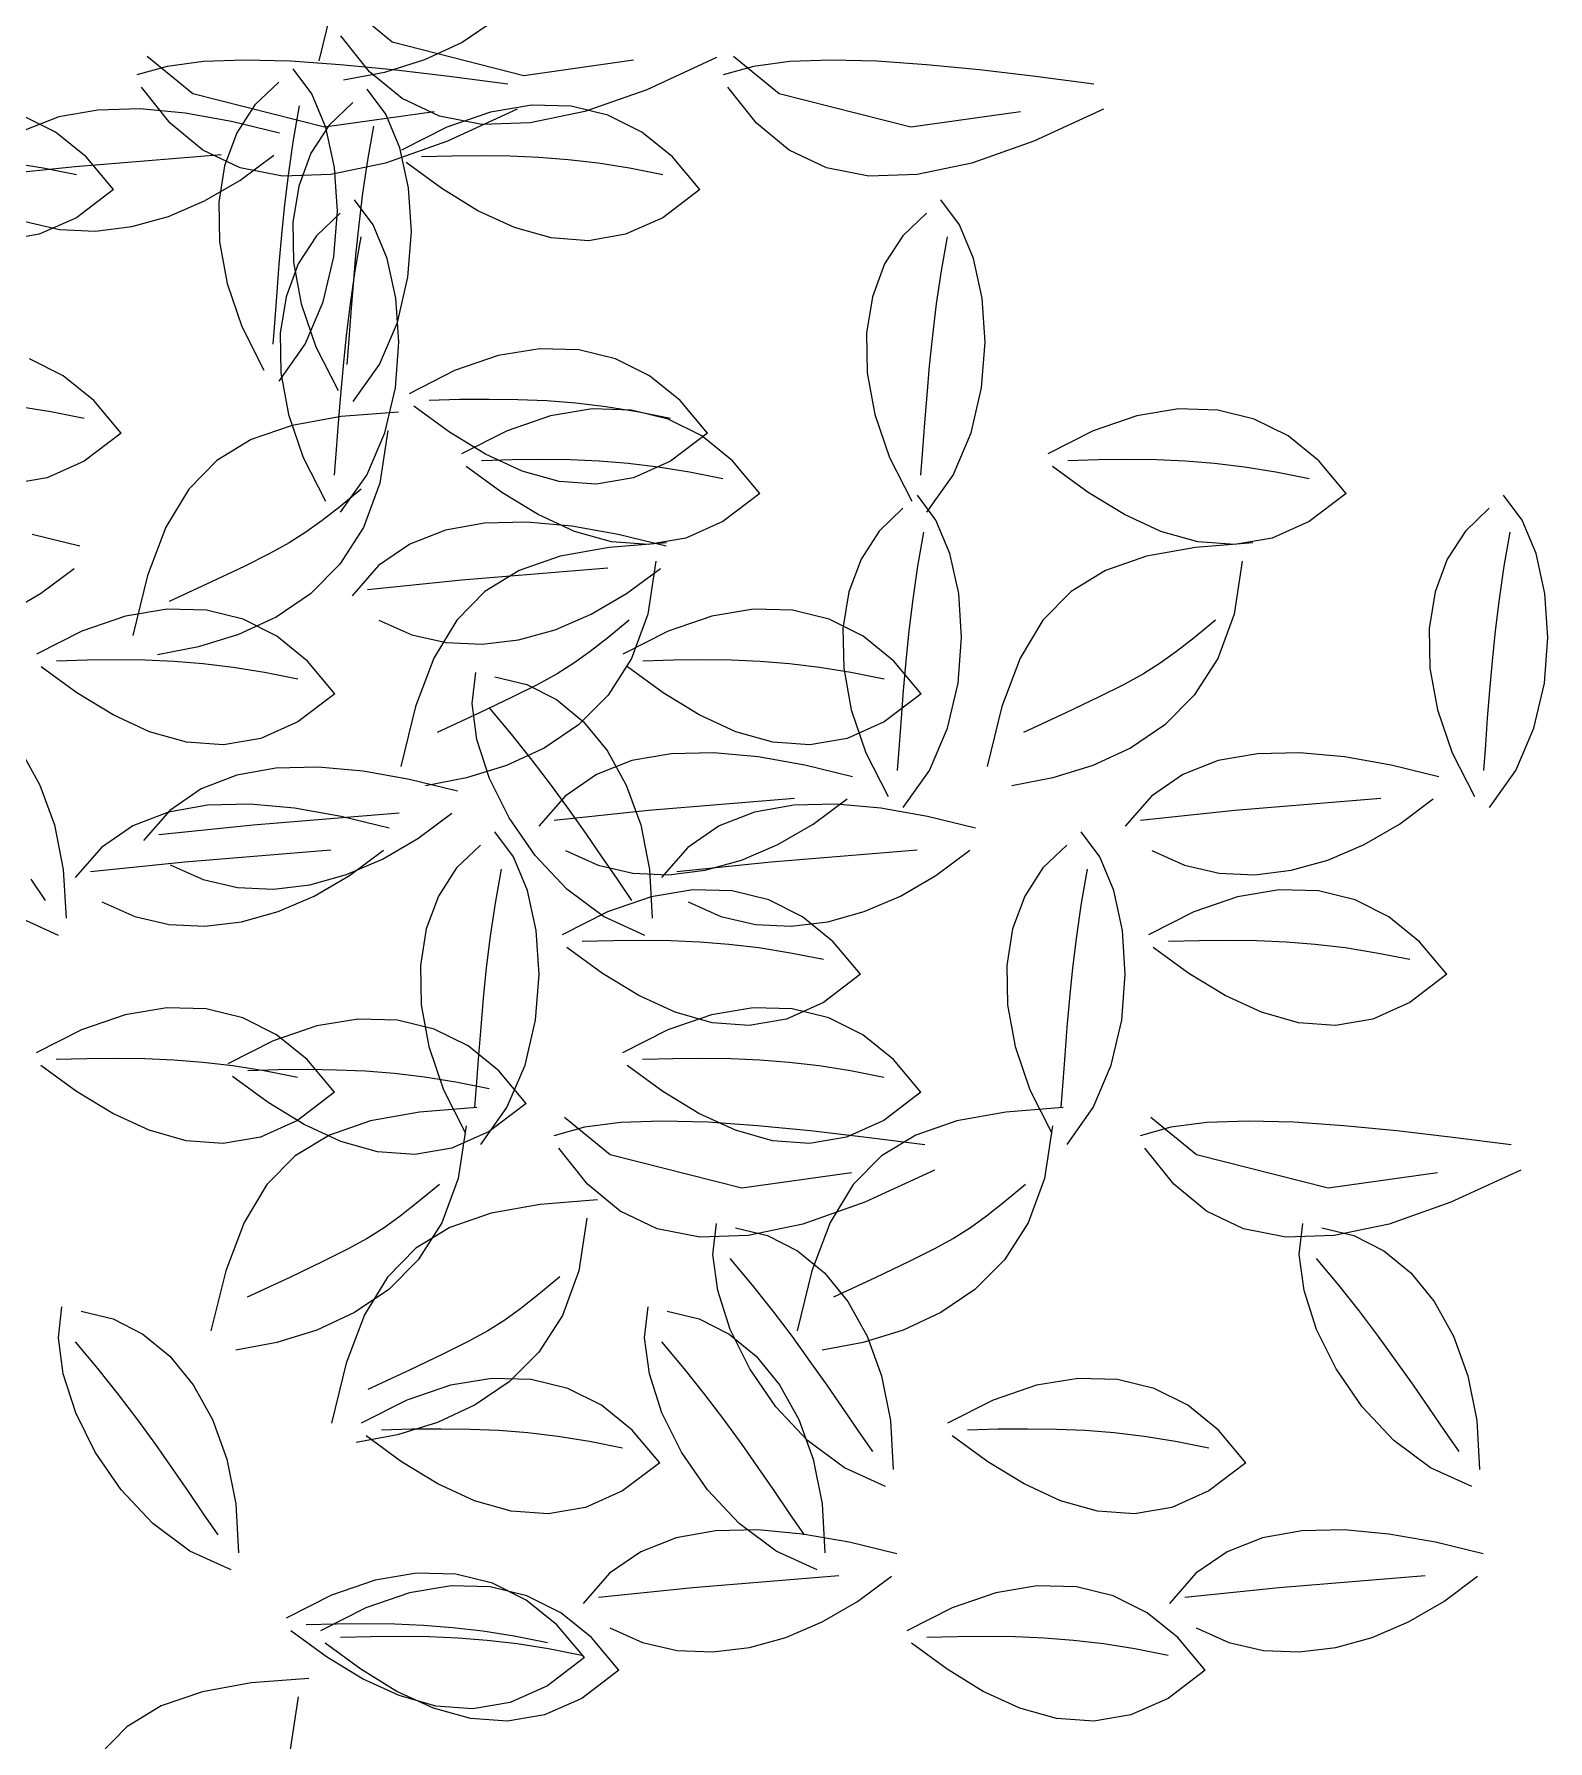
# Model space of a CAD drawing. Header units: millimetres. Extents: x 284148 to 331264, y 78716 to 101523.
# Drawn here: x 316617 to 316957.4, y 85191.4 to 85575.2 of the extents above; entities that cross this region are included whole.
import ezdxf

# ---------------------------------------------------------------- set-up
doc = ezdxf.new("R2010")
doc.units = ezdxf.units.MM

# ---------------------------------------------------------------- blocks, each defined once
blk = doc.blocks.new('A$C4D901EEA')
for p, q in [((967.43, 965.57), (964.12, 952.08)), ((980.65, 956.28), (970.41, 964.67)), ((1004.08, 961.42), (996.39, 956.2)), ((975.55, 949.65), (969.09, 957.72)), ((1010.25, 948.74), (980.65, 956.28)), ((996.39, 956.2), (987.9, 952.28)), ((935.81, 944.69), (925.57, 953.07)), ((938.19, 951.91), (930.06, 950.84)), ((947.47, 952.26), (938.19, 951.91)), ((957.75, 951.99), (947.47, 952.26)), ((968.93, 951.21), (957.75, 951.99)), ((987.9, 952.28), (978.92, 949.5)), ((1034.9, 952.23), (1010.25, 948.74)), ((1053.57, 952.82), (1037.9, 945.59)), ((1067.64, 944.69), (1057.4, 953.07)), ((1070.02, 951.91), (1061.89, 950.84)), ((1079.3, 952.26), (1070.02, 951.91)), ((1089.58, 951.99), (1079.3, 952.26)), ((1100.76, 951.21), (1089.58, 951.99)), ((930.06, 950.84), (923.19, 948.95)), ((962.55, 944.67), (958.35, 950.3)), ((980.88, 950.03), (968.93, 951.21)), ((978.92, 949.5), (969.69, 947.74)), ((982.9, 943.59), (975.55, 949.65)), ((993.48, 948.55), (980.88, 950.03)), ((1006.6, 946.87), (993.48, 948.55)), ((1061.89, 950.84), (1055.02, 948.95)), ((1112.71, 950.03), (1100.76, 951.21)), ((1125.31, 948.55), (1112.71, 950.03)), ((1138.43, 946.87), (1125.31, 948.55)), ((930.72, 938.06), (924.25, 946.13)), ((965.41, 937.15), (935.81, 944.69)), ((955.12, 947.31), (949.76, 942.2)), ((965.69, 937.11), (962.55, 944.67)), ((979.21, 940.1), (975.02, 945.73)), ((1037.9, 945.59), (1023.97, 940.7)), ((1062.54, 938.06), (1056.08, 946.13)), ((1097.24, 937.15), (1067.64, 944.69)), ((914.48, 941.03), (905.65, 939.46)), ((923.99, 941.26), (914.48, 941.03)), ((934.05, 940.34), (923.99, 941.26)), ((944.53, 938.48), (934.05, 940.34)), ((949.76, 942.2), (945.69, 935.87)), ((959.75, 941.97), (958.4, 934.3)), ((990.07, 940.64), (965.41, 937.15)), ((971.79, 942.74), (966.43, 937.63)), ((991.27, 939.62), (982.9, 943.59)), ((1002.72, 940.57), (992.91, 937.2)), ((1008.73, 941.23), (993.06, 934)), ((1012.06, 942.13), (1002.72, 940.57)), ((1023.97, 940.7), (1011.66, 938.12)), ((1020.89, 941.89), (1012.06, 942.13)), ((1029.13, 939.87), (1020.89, 941.89)), ((1121.89, 940.64), (1097.24, 937.15)), ((1140.56, 941.23), (1124.89, 934)), ((904.9, 936.06), (897.3, 939.87)), ((905.65, 939.46), (897.66, 936.36)), ((938.06, 932), (930.72, 938.06)), ((955.28, 935.86), (944.53, 938.48)), ((966.43, 937.63), (962.35, 931.3)), ((967.65, 928.14), (965.69, 937.11)), ((976.42, 937.4), (975.07, 929.72)), ((982.35, 932.54), (979.21, 940.1)), ((992.91, 937.2), (982.7, 932.02)), ((1000.8, 937.77), (991.27, 939.62)), ((1011.66, 938.12), (1000.8, 937.77)), ((1036.73, 936.06), (1029.13, 939.87)), ((1069.89, 932), (1062.54, 938.06)), ((911.81, 930.48), (904.9, 936.06)), ((945.69, 935.87), (942.95, 928.51)), ((958.4, 934.3), (957.32, 926.9)), ((993.06, 934), (979.14, 929.11)), ((984.31, 923.56), (982.35, 932.54)), ((1043.64, 930.48), (1036.73, 936.06)), ((1124.89, 934), (1110.97, 929.11)), ((902.16, 927.93), (895.1, 929.06)), ((942.19, 930.93), (909.36, 928.23)), ((917.96, 923.14), (911.81, 930.48)), ((946.43, 928.03), (938.06, 932)), ((946.4, 925.2), (954.01, 930.88)), ((962.35, 931.3), (959.62, 923.93)), ((979.14, 929.11), (966.82, 926.53)), ((975.07, 929.72), (973.98, 922.32)), ((991.77, 923.35), (983.76, 929.2)), ((994.06, 930.67), (987.21, 930.49)), ((1000.67, 930.74), (994.06, 930.67)), ((1007.15, 930.66), (1000.67, 930.74)), ((1013.62, 930.38), (1007.15, 930.66)), ((1020.17, 929.86), (1013.62, 930.38)), ((1026.93, 929.06), (1020.17, 929.86)), ((1033.99, 927.93), (1026.93, 929.06)), ((1049.79, 923.14), (1043.64, 930.48)), ((1078.26, 928.03), (1069.89, 932)), ((1110.97, 929.11), (1098.65, 926.53)), ((909.36, 928.23), (888.15, 926.04)), ((909.63, 926.45), (902.16, 927.93)), ((938.46, 920.59), (946.4, 925.2)), ((942.95, 928.51), (941.64, 920.29)), ((955.97, 926.18), (946.43, 928.03)), ((966.82, 926.53), (955.97, 926.18)), ((957.32, 926.9), (956.45, 919.78)), ((968.3, 918.26), (967.65, 928.14)), ((1041.46, 926.45), (1033.99, 927.93)), ((1087.8, 926.18), (1078.26, 928.03)), ((1098.65, 926.53), (1087.8, 926.18)), ((917.96, 923.14), (909.63, 916.81)), ((959.62, 923.93), (958.3, 915.71)), ((973.98, 922.32), (973.11, 915.21)), ((984.97, 913.68), (984.31, 923.56)), ((999.9, 918.39), (991.77, 923.35)), ((1049.79, 923.14), (1041.46, 916.81)), ((930.32, 917.1), (938.46, 920.59)), ((941.64, 920.29), (941.79, 911.4)), ((956.45, 919.78), (955.75, 912.95)), ((968.95, 917.87), (963.59, 912.76)), ((967.51, 908), (968.3, 918.26)), ((976.38, 915.23), (972.18, 920.86)), ((1008.12, 914.6), (999.9, 918.39)), ((1100.78, 917.87), (1095.42, 912.76)), ((1108.2, 915.23), (1104.01, 920.86)), ((898.08, 915.97), (905.85, 914.18)), ((909.63, 916.81), (901.28, 913.08)), ((905.85, 914.18), (913.9, 913.82)), ((913.9, 913.82), (922.09, 914.82)), ((922.09, 914.82), (930.32, 917.1)), ((958.3, 915.71), (958.46, 906.83)), ((973.11, 915.21), (972.41, 908.37)), ((979.52, 907.67), (976.38, 915.23)), ((984.17, 903.42), (984.97, 913.68)), ((1016.41, 912.26), (1008.12, 914.6)), ((1041.46, 916.81), (1033.11, 913.08)), ((1111.34, 907.67), (1108.2, 915.23)), ((901.28, 913.08), (892.92, 911.65)), ((941.79, 911.4), (943.49, 902.03)), ((955.75, 912.95), (955.18, 906.39)), ((963.59, 912.76), (959.52, 906.43)), ((973.58, 912.53), (972.23, 904.86)), ((1024.75, 911.65), (1016.41, 912.26)), ((1033.11, 913.08), (1024.75, 911.65)), ((1095.42, 912.76), (1091.34, 906.43)), ((1105.41, 912.53), (1104.06, 904.86)), ((955.18, 906.39), (954.69, 900.11)), ((959.52, 906.43), (956.79, 899.06)), ((958.46, 906.83), (960.16, 897.45)), ((965.15, 897.87), (967.51, 908)), ((972.41, 908.37), (971.84, 901.81)), ((981.48, 898.69), (979.52, 907.67)), ((1091.34, 906.43), (1088.61, 899.06)), ((1113.31, 898.69), (1111.34, 907.67)), ((943.49, 902.03), (946.8, 892.35)), ((972.23, 904.86), (971.15, 897.46)), ((971.84, 901.81), (971.36, 895.53)), ((981.81, 893.29), (984.17, 903.42)), ((1104.06, 904.86), (1102.98, 897.46)), ((954.69, 900.11), (954.24, 894.11)), ((956.79, 899.06), (955.47, 890.85)), ((982.13, 888.82), (981.48, 898.69)), ((1088.61, 899.06), (1087.29, 890.85)), ((1113.96, 888.82), (1113.31, 898.69)), ((960.16, 897.45), (963.47, 887.77)), ((961.08, 888.38), (965.15, 897.87)), ((971.15, 897.46), (970.28, 890.34)), ((971.36, 895.53), (970.91, 889.53)), ((1102.98, 897.46), (1102.1, 890.34)), ((946.8, 892.35), (951.79, 882.55)), ((954.24, 894.11), (953.79, 888.39)), ((955.47, 890.85), (955.62, 881.96)), ((970.28, 890.34), (969.58, 883.5)), ((977.75, 883.81), (981.81, 893.29)), ((1087.29, 890.85), (1087.45, 881.96)), ((1102.1, 890.34), (1101.41, 883.5)), ((955.19, 880.06), (961.08, 888.38)), ((963.47, 887.77), (968.45, 877.97)), ((970.91, 889.53), (970.46, 883.81)), ((981.34, 878.56), (982.13, 888.82)), ((1013.81, 887.36), (1004.47, 885.8)), ((1022.63, 887.13), (1013.81, 887.36)), ((1030.88, 885.1), (1022.63, 887.13)), ((1113.17, 878.56), (1113.96, 888.82)), ((906.65, 881.3), (899.05, 885.1)), ((969.58, 883.5), (969.01, 876.95)), ((971.86, 875.49), (977.75, 883.81)), ((1004.47, 885.8), (994.66, 882.43)), ((1038.48, 881.3), (1030.88, 885.1)), ((1101.41, 883.5), (1100.83, 876.95)), ((913.56, 875.72), (906.65, 881.3)), ((955.62, 881.96), (957.32, 872.58)), ((994.66, 882.43), (984.45, 877.25)), ((1045.39, 875.72), (1038.48, 881.3)), ((1087.45, 881.96), (1089.15, 872.58)), ((919.71, 868.37), (913.56, 875.72)), ((969.01, 876.95), (968.52, 870.67)), ((978.98, 868.43), (981.34, 878.56)), ((995.8, 875.91), (988.96, 875.73)), ((1002.41, 875.98), (995.8, 875.91)), ((1008.9, 875.89), (1002.41, 875.98)), ((1015.37, 875.61), (1008.9, 875.89)), ((1021.92, 875.09), (1015.37, 875.61)), ((1028.68, 874.29), (1021.92, 875.09)), ((1051.54, 868.37), (1045.39, 875.72)), ((1100.83, 876.95), (1100.35, 870.67)), ((1110.8, 868.43), (1113.17, 878.56)), ((903.91, 873.17), (896.85, 874.29)), ((911.38, 871.68), (903.91, 873.17)), ((957.32, 872.58), (960.63, 862.91)), ((969.16, 872.1), (958.17, 870.13)), ((982.07, 873.13), (969.16, 872.1)), ((993.52, 868.59), (985.51, 874.43)), ((1016.25, 872.25), (1006.45, 868.88)), ((1025.6, 873.81), (1016.25, 872.25)), ((1034.42, 873.57), (1025.6, 873.81)), ((1035.74, 873.17), (1028.68, 874.29)), ((1042.66, 871.55), (1034.42, 873.57)), ((1043.21, 871.68), (1035.74, 873.17)), ((1050.27, 867.74), (1042.66, 871.55)), ((1089.15, 872.58), (1092.46, 862.91)), ((1148.08, 872.25), (1138.28, 868.88)), ((1157.43, 873.81), (1148.08, 872.25)), ((1166.25, 873.57), (1157.43, 873.81)), ((1174.49, 871.55), (1166.25, 873.57)), ((1182.1, 867.74), (1174.49, 871.55)), ((919.71, 868.37), (911.38, 862.05)), ((958.17, 870.13), (948.91, 866.94)), ((968.52, 870.67), (968.07, 864.67)), ((974.91, 858.94), (978.98, 868.43)), ((979.68, 869.01), (977.88, 857.15)), ((1001.65, 863.62), (993.52, 868.59)), ((1006.45, 868.88), (996.24, 863.7)), ((1051.54, 868.37), (1043.21, 862.05)), ((1057.17, 862.16), (1050.27, 867.74)), ((1100.35, 870.67), (1099.9, 864.67)), ((1106.74, 858.94), (1110.8, 868.43)), ((1138.28, 868.88), (1128.06, 863.7)), ((1189, 862.16), (1182.1, 867.74)), ((948.91, 866.94), (941.21, 862.25)), ((968.07, 864.67), (967.62, 858.95)), ((1009.87, 859.83), (1001.65, 863.62)), ((1099.9, 864.67), (1099.45, 858.95)), ((911.38, 862.05), (903.03, 858.31)), ((941.21, 862.25), (934.88, 855.78)), ((960.63, 862.91), (965.62, 853.11)), ((1005.31, 855.03), (997.3, 860.88)), ((1007.59, 862.35), (1000.74, 862.17)), ((1014.2, 862.42), (1007.59, 862.35)), ((1018.16, 857.49), (1009.87, 859.83)), ((1020.69, 862.34), (1014.2, 862.42)), ((1027.15, 862.05), (1020.69, 862.34)), ((1033.71, 861.53), (1027.15, 862.05)), ((1040.46, 860.74), (1033.71, 861.53)), ((1043.21, 862.05), (1034.86, 858.31)), ((1047.52, 859.61), (1040.46, 860.74)), ((1055, 858.13), (1047.52, 859.61)), ((1063.33, 854.82), (1057.17, 862.16)), ((1092.46, 862.91), (1097.45, 853.11)), ((1137.13, 855.03), (1129.13, 860.88)), ((1139.42, 862.35), (1132.57, 862.17)), ((1146.03, 862.42), (1139.42, 862.35)), ((1152.51, 862.34), (1146.03, 862.42)), ((1158.98, 862.05), (1152.51, 862.34)), ((1165.54, 861.53), (1158.98, 862.05)), ((1172.29, 860.74), (1165.54, 861.53)), ((1179.35, 859.61), (1172.29, 860.74)), ((1186.83, 858.13), (1179.35, 859.61)), ((1195.15, 854.82), (1189, 862.16)), ((903.03, 858.31), (894.67, 856.89)), ((934.88, 855.78), (929.73, 847.25)), ((973.65, 855.78), (968.84, 851.84)), ((969.02, 850.62), (974.91, 858.94)), ((977.88, 857.15), (974.19, 847.16)), ((1026.5, 856.89), (1018.16, 857.49)), ((1034.86, 858.31), (1026.5, 856.89)), ((1100.85, 850.62), (1106.74, 858.94)), ((1013.43, 850.07), (1005.31, 855.03)), ((1063.33, 854.82), (1055, 848.49)), ((1102.91, 848.84), (1098.72, 854.47)), ((1145.26, 850.07), (1137.13, 855.03)), ((1195.15, 854.82), (1186.83, 848.49)), ((1234.74, 848.84), (1230.55, 854.47)), ((964.87, 848.71), (961.24, 846.1)), ((968.84, 851.84), (964.87, 848.71)), ((1001.42, 848.12), (992.6, 846.55)), ((1010.94, 848.35), (1001.42, 848.12)), ((1021, 847.43), (1010.94, 848.35)), ((1021.66, 846.27), (1013.43, 850.07)), ((1055, 848.49), (1046.64, 844.76)), ((1095.49, 851.48), (1090.13, 846.37)), ((1106.05, 841.28), (1102.91, 848.84)), ((1153.48, 846.27), (1145.26, 850.07)), ((1186.83, 848.49), (1178.47, 844.76)), ((1227.32, 851.48), (1221.96, 846.37)), ((1237.88, 841.28), (1234.74, 848.84)), ((910.4, 842.96), (899.65, 845.57)), ((929.73, 847.25), (925.6, 836.38)), ((961.24, 846.1), (957.44, 843.71)), ((974.19, 847.16), (968.89, 838.9)), ((992.6, 846.55), (984.61, 843.45)), ((1031.48, 845.57), (1021, 847.43)), ((1029.95, 843.93), (1021.66, 846.27)), ((1042.23, 842.96), (1031.48, 845.57)), ((1046.64, 844.76), (1038.28, 843.33)), ((1090.13, 846.37), (1086.05, 840.04)), ((1100.12, 846.14), (1098.77, 838.46)), ((1161.78, 843.93), (1153.48, 846.27)), ((1178.47, 844.76), (1170.11, 843.33)), ((1221.96, 846.37), (1217.88, 840.04)), ((1231.94, 846.14), (1230.6, 838.46)), ((952.97, 841.26), (947.32, 838.43)), ((957.44, 843.71), (952.97, 841.26)), ((984.61, 843.45), (977.58, 838.61)), ((1018.44, 840.69), (1009.19, 837.5)), ((1029.43, 842.66), (1018.44, 840.69)), ((1042.34, 843.69), (1029.43, 842.66)), ((1038.28, 843.33), (1029.95, 843.93)), ((1108.01, 832.3), (1106.05, 841.28)), ((1150.27, 840.69), (1141.01, 837.5)), ((1161.26, 842.66), (1150.27, 840.69)), ((1174.16, 843.69), (1161.26, 842.66)), ((1170.11, 843.33), (1161.78, 843.93)), ((1239.84, 832.3), (1237.88, 841.28)), ((901.52, 832.29), (909.13, 837.97)), ((947.32, 838.43), (939.98, 834.94)), ((968.89, 838.9), (962.26, 832.24)), ((977.58, 838.61), (971.66, 831.83)), ((1029.13, 838.02), (996.31, 835.32)), ((1009.19, 837.5), (1001.48, 832.81)), ((1033.35, 832.29), (1040.96, 837.97)), ((1039.95, 839.57), (1038.15, 827.7)), ((1086.05, 840.04), (1083.32, 832.67)), ((1098.77, 838.46), (1097.68, 831.07)), ((1141.01, 837.5), (1133.31, 832.81)), ((1171.78, 839.57), (1169.98, 827.7)), ((1217.88, 840.04), (1215.15, 832.67)), ((1230.6, 838.46), (1229.51, 831.07)), ((925.6, 836.38), (922.29, 822.9)), ((939.98, 834.94), (930.45, 830.49)), ((996.31, 835.32), (975.1, 833.13)), ((1001.48, 832.81), (995.15, 826.34)), ((1133.31, 832.81), (1126.97, 826.34)), ((893.58, 827.68), (901.52, 832.29)), ((962.26, 832.24), (954.56, 827.01)), ((1025.41, 827.68), (1033.35, 832.29)), ((1083.32, 832.67), (1082, 824.45)), ((1097.68, 831.07), (1096.81, 823.95)), ((1108.66, 822.42), (1108.01, 832.3)), ((1215.15, 832.67), (1213.83, 824.45)), ((1229.51, 831.07), (1228.64, 823.95)), ((1240.49, 822.42), (1239.84, 832.3)), ((920.68, 827.21), (910.88, 823.85)), ((930.03, 828.78), (920.68, 827.21)), ((938.85, 828.54), (930.03, 828.78)), ((947.09, 826.52), (938.85, 828.54)), ((954.56, 827.01), (946.08, 823.09)), ((954.7, 822.71), (947.09, 826.52)), ((977.65, 826.36), (985.03, 823.06)), ((995.15, 826.34), (990, 817.81)), ((1017.27, 824.19), (1025.41, 827.68)), ((1033.92, 826.34), (1029.11, 822.39)), ((1038.15, 827.7), (1034.47, 817.71)), ((1052.51, 827.21), (1042.71, 823.85)), ((1061.86, 828.78), (1052.51, 827.21)), ((1070.68, 828.54), (1061.86, 828.78)), ((1078.92, 826.52), (1070.68, 828.54)), ((1086.52, 822.71), (1078.92, 826.52)), ((1126.97, 826.34), (1121.83, 817.81)), ((1165.75, 826.34), (1160.94, 822.39)), ((1169.98, 827.7), (1166.29, 817.71)), ((910.88, 823.85), (900.66, 818.66)), ((946.08, 823.09), (937.09, 820.32)), ((961.6, 817.13), (954.7, 822.71)), ((985.03, 823.06), (992.8, 821.27)), ((992.8, 821.27), (1000.84, 820.91)), ((1000.84, 820.91), (1009.04, 821.91)), ((1009.04, 821.91), (1017.27, 824.19)), ((1029.11, 822.39), (1025.14, 819.26)), ((1042.71, 823.85), (1032.49, 818.66)), ((1082, 824.45), (1082.16, 815.57)), ((1093.43, 817.13), (1086.52, 822.71)), ((1096.81, 823.95), (1096.11, 817.11)), ((1107.87, 812.16), (1108.66, 822.42)), ((1160.94, 822.39), (1156.97, 819.26)), ((1213.83, 824.45), (1213.99, 815.57)), ((1228.64, 823.95), (1227.94, 817.11)), ((1239.7, 812.16), (1240.49, 822.42)), ((918.63, 817.39), (912.02, 817.32)), ((925.12, 817.3), (918.63, 817.39)), ((937.09, 820.32), (927.87, 818.55)), ((990, 817.81), (985.87, 806.94)), ((1025.14, 819.26), (1021.51, 816.66)), ((1034.47, 817.71), (1029.16, 809.46)), ((1050.46, 817.39), (1043.85, 817.32)), ((1056.94, 817.3), (1050.46, 817.39)), ((1121.83, 817.81), (1117.7, 806.94)), ((1156.97, 819.26), (1153.34, 816.66)), ((1166.29, 817.71), (1160.99, 809.46)), ((909.74, 810), (901.73, 815.84)), ((912.02, 817.32), (905.17, 817.14)), ((931.58, 817.02), (925.12, 817.3)), ((938.14, 816.5), (931.58, 817.02)), ((944.89, 815.7), (938.14, 816.5)), ((951.95, 814.58), (944.89, 815.7)), ((959.43, 813.09), (951.95, 814.58)), ((967.76, 809.79), (961.6, 817.13)), ((998.61, 807.6), (999.41, 814.58)), ((1003.7, 813.62), (1010.9, 811.89)), ((1017.71, 814.27), (1013.24, 811.81)), ((1021.51, 816.66), (1017.71, 814.27)), ((1041.56, 810), (1033.56, 815.84)), ((1043.85, 817.32), (1037, 817.14)), ((1063.41, 817.02), (1056.94, 817.3)), ((1069.97, 816.5), (1063.41, 817.02)), ((1076.72, 815.7), (1069.97, 816.5)), ((1083.78, 814.58), (1076.72, 815.7)), ((1082.16, 815.57), (1083.86, 806.19)), ((1091.25, 813.09), (1083.78, 814.58)), ((1099.58, 809.79), (1093.43, 817.13)), ((1096.11, 817.11), (1095.54, 810.55)), ((1149.54, 814.27), (1145.07, 811.81)), ((1153.34, 816.66), (1149.54, 814.27)), ((1213.99, 815.57), (1215.69, 806.19)), ((1227.94, 817.11), (1227.37, 810.55)), ((917.86, 805.04), (909.74, 810)), ((967.76, 809.79), (959.43, 803.46)), ((1013.24, 811.81), (1007.59, 808.99)), ((1010.9, 811.89), (1017.61, 808.46)), ((1049.69, 805.04), (1041.56, 810)), ((1099.58, 809.79), (1091.26, 803.46)), ((1095.54, 810.55), (1095.06, 804.27)), ((1105.51, 802.03), (1107.87, 812.16)), ((1145.07, 811.81), (1139.42, 808.99)), ((1227.37, 810.55), (1226.88, 804.27)), ((1237.34, 802.03), (1239.7, 812.16)), ((985.87, 806.94), (982.57, 793.46)), ((999.69, 799.49), (998.61, 807.6)), ((1007.59, 808.99), (1000.25, 805.49)), ((1002.38, 806.67), (1007.4, 800.71)), ((1017.61, 808.46), (1023.67, 803.47)), ((1029.16, 809.46), (1022.53, 802.79)), ((1083.86, 806.19), (1087.17, 796.51)), ((1117.7, 806.94), (1114.39, 793.46)), ((1139.42, 808.99), (1132.08, 805.49)), ((1160.99, 809.46), (1154.36, 802.79)), ((1215.69, 806.19), (1219, 796.51)), ((926.08, 801.24), (917.86, 805.04)), ((959.43, 803.46), (951.07, 799.72)), ((1000.25, 805.49), (990.72, 801.04)), ((1022.53, 802.79), (1014.83, 797.57)), ((1023.67, 803.47), (1028.94, 797.03)), ((1057.91, 801.24), (1049.69, 805.04)), ((1091.26, 803.46), (1082.9, 799.72)), ((1095.06, 804.27), (1094.61, 798.27)), ((1101.45, 792.55), (1105.51, 802.03)), ((1132.08, 805.49), (1122.55, 801.04)), ((1154.36, 802.79), (1146.66, 797.57)), ((1226.88, 804.27), (1226.44, 798.27)), ((1233.28, 792.55), (1237.34, 802.03)), ((934.38, 798.9), (926.08, 801.24)), ((942.71, 798.3), (934.38, 798.9)), ((951.07, 799.72), (942.71, 798.3)), ((1002.51, 790.74), (999.69, 799.49)), ((1007.4, 800.71), (1012.06, 794.86)), ((1066.21, 798.9), (1057.91, 801.24)), ((1074.54, 798.3), (1066.21, 798.9)), ((1082.9, 799.72), (1074.54, 798.3)), ((1094.61, 798.27), (1094.16, 792.55)), ((1226.44, 798.27), (1225.99, 792.55)), ((897.11, 797.03), (901.44, 789.26)), ((1014.83, 797.57), (1006.35, 793.65)), ((1012.06, 794.86), (1016.39, 789.15)), ((1034.54, 794.74), (1026.55, 791.63)), ((1028.94, 797.03), (1033.27, 789.26)), ((1043.37, 796.31), (1034.54, 794.74)), ((1052.88, 796.53), (1043.37, 796.31)), ((1062.95, 795.62), (1052.88, 796.53)), ((1073.42, 793.75), (1062.95, 795.62)), ((1087.17, 796.51), (1092.15, 786.71)), ((1146.66, 797.57), (1138.18, 793.65)), ((1166.37, 794.74), (1158.38, 791.63)), ((1175.2, 796.31), (1166.37, 794.74)), ((1184.71, 796.53), (1175.2, 796.31)), ((1194.77, 795.62), (1184.71, 796.53)), ((1205.25, 793.75), (1194.77, 795.62)), ((1219, 796.51), (1223.98, 786.71)), ((945.67, 791.49), (937.67, 788.38)), ((954.49, 793.06), (945.67, 791.49)), ((964, 793.29), (954.49, 793.06)), ((974.07, 792.37), (964, 793.29)), ((984.54, 790.51), (974.07, 792.37)), ((995.3, 787.89), (984.54, 790.51)), ((997.36, 790.87), (988.14, 789.11)), ((1006.35, 793.65), (997.36, 790.87)), ((1006.91, 781.88), (1002.51, 790.74)), ((1026.55, 791.63), (1019.52, 786.79)), ((1084.17, 791.14), (1073.42, 793.75)), ((1095.56, 784.23), (1101.45, 792.55)), ((1129.19, 790.87), (1119.97, 789.11)), ((1138.18, 793.65), (1129.19, 790.87)), ((1158.38, 791.63), (1151.35, 786.79)), ((1216, 791.14), (1205.25, 793.75)), ((1227.39, 784.23), (1233.28, 792.55)), ((901.44, 789.26), (904.68, 780.3)), ((937.67, 788.38), (930.64, 783.54)), ((1019.52, 786.79), (1013.6, 780.01)), ((1016.39, 789.15), (1020.43, 783.59)), ((1033.27, 789.26), (1036.51, 780.3)), ((1151.35, 786.79), (1145.43, 780.01)), ((930.3, 783.17), (922.3, 780.06)), ((930.64, 783.54), (924.72, 776.77)), ((939.12, 784.74), (930.3, 783.17)), ((948.64, 784.97), (939.12, 784.74)), ((958.7, 784.05), (948.64, 784.97)), ((982.2, 782.96), (949.38, 780.26)), ((969.18, 782.19), (958.7, 784.05)), ((986.41, 777.23), (994.03, 782.9)), ((1038.26, 783.5), (1017.05, 781.31)), ((1020.43, 783.59), (1024.22, 778.2)), ((1071.08, 786.2), (1038.26, 783.5)), ((1062.13, 783.17), (1054.13, 780.06)), ((1070.95, 784.74), (1062.13, 783.17)), ((1080.46, 784.97), (1070.95, 784.74)), ((1075.29, 780.48), (1082.9, 786.15)), ((1090.53, 784.05), (1080.46, 784.97)), ((1101.01, 782.19), (1090.53, 784.05)), ((1170.08, 783.5), (1148.87, 781.31)), ((1202.91, 786.2), (1170.08, 783.5)), ((1207.12, 780.48), (1214.73, 786.15)), ((904.68, 780.3), (906.68, 770.27)), ((922.3, 780.06), (915.28, 775.22)), ((949.38, 780.26), (928.17, 778.07)), ((979.93, 779.57), (969.18, 782.19)), ((1012.75, 773.4), (1006.91, 781.88)), ((1036.51, 780.3), (1038.51, 770.27)), ((1054.13, 780.06), (1047.1, 775.22)), ((1067.35, 775.86), (1075.29, 780.48)), ((1111.76, 779.57), (1101.01, 782.19)), ((1199.18, 775.86), (1207.12, 780.48)), ((915.28, 775.22), (909.35, 768.45)), ((978.48, 772.61), (986.41, 777.23)), ((1000.48, 775.72), (995.12, 770.61)), ((1007.9, 773.08), (1003.71, 778.71)), ((1024.22, 778.2), (1027.79, 773.02)), ((1047.1, 775.22), (1041.18, 768.45)), ((1059.21, 772.37), (1067.35, 775.86)), ((1132.3, 775.72), (1126.95, 770.61)), ((1139.73, 773.08), (1135.54, 778.71)), ((1191.04, 772.37), (1199.18, 775.86)), ((934.01, 771.94), (912.8, 769.75)), ((966.83, 774.64), (934.01, 771.94)), ((970.33, 769.13), (978.48, 772.61)), ((971.04, 768.91), (978.66, 774.58)), ((1011.04, 765.52), (1007.9, 773.08)), ((1019.88, 765.83), (1012.75, 773.4)), ((1019.6, 774.54), (1026.98, 771.24)), ((1027.79, 773.02), (1031.19, 768.06)), ((1065.84, 771.94), (1044.63, 769.75)), ((1050.98, 770.09), (1059.21, 772.37)), ((1098.66, 774.64), (1065.84, 771.94)), ((1102.87, 768.91), (1110.49, 774.58)), ((1142.87, 765.52), (1139.73, 773.08)), ((1151.43, 774.54), (1158.8, 771.24)), ((1182.81, 770.09), (1191.04, 772.37)), ((899.36, 768.06), (902.62, 763.33)), ((906.68, 770.27), (907.3, 759.29)), ((930.72, 771.29), (938.1, 768)), ((938.1, 768), (945.87, 766.21)), ((962.1, 766.85), (970.33, 769.13)), ((963.11, 764.29), (971.04, 768.91)), ((995.12, 770.61), (991.04, 764.28)), ((1005.1, 770.38), (1003.76, 762.71)), ((1026.98, 771.24), (1034.75, 769.45)), ((1031.19, 768.06), (1034.45, 763.33)), ((1034.75, 769.45), (1042.79, 769.1)), ((1038.51, 770.27), (1039.12, 759.29)), ((1042.79, 769.1), (1050.98, 770.09)), ((1094.94, 764.29), (1102.87, 768.91)), ((1126.95, 770.61), (1122.87, 764.28)), ((1136.93, 770.38), (1135.59, 762.71)), ((1158.8, 771.24), (1166.57, 769.45)), ((1166.57, 769.45), (1174.62, 769.1)), ((1174.62, 769.1), (1182.81, 770.09)), ((945.87, 766.21), (953.91, 765.85)), ((953.91, 765.85), (962.1, 766.85)), ((954.96, 760.81), (963.11, 764.29)), ((991.04, 764.28), (988.31, 756.92)), ((1013, 756.55), (1011.04, 765.52)), ((1028.15, 759.67), (1019.88, 765.83)), ((1038.89, 764.13), (1029.08, 760.76)), ((1048.24, 765.69), (1038.89, 764.13)), ((1057.06, 765.45), (1048.24, 765.69)), ((1065.3, 763.43), (1057.06, 765.45)), ((1086.79, 760.81), (1094.94, 764.29)), ((1122.87, 764.28), (1120.14, 756.92)), ((1144.83, 756.55), (1142.87, 765.52)), ((1170.72, 764.13), (1160.91, 760.76)), ((1180.06, 765.69), (1170.72, 764.13)), ((1188.89, 765.45), (1180.06, 765.69)), ((1197.13, 763.43), (1188.89, 765.45)), ((915.35, 762.97), (922.73, 759.68)), ((946.74, 758.53), (954.96, 760.81)), ((1003.76, 762.71), (1002.67, 755.31)), ((1029.08, 760.76), (1018.87, 755.58)), ((1047.18, 762.97), (1054.56, 759.68)), ((1072.9, 759.62), (1065.3, 763.43)), ((1078.57, 758.53), (1086.79, 760.81)), ((1135.59, 762.71), (1134.5, 755.31)), ((1160.91, 760.76), (1150.7, 755.58)), ((1204.73, 759.62), (1197.13, 763.43)), ((905.6, 755.43), (896.33, 759.67)), ((922.73, 759.68), (930.5, 757.89)), ((930.5, 757.89), (938.54, 757.53)), ((938.54, 757.53), (946.74, 758.53)), ((988.31, 756.92), (986.99, 748.7)), ((1013.65, 746.67), (1013, 756.55)), ((1037.43, 755.43), (1028.15, 759.67)), ((1054.56, 759.68), (1062.33, 757.89)), ((1062.33, 757.89), (1070.37, 757.53)), ((1070.37, 757.53), (1078.57, 758.53)), ((1079.81, 754.04), (1072.9, 759.62)), ((1120.14, 756.92), (1118.82, 748.7)), ((1145.48, 746.67), (1144.83, 756.55)), ((1211.64, 754.04), (1204.73, 759.62)), ((1002.67, 755.31), (1001.8, 748.19)), ((1027.94, 746.91), (1019.94, 752.76)), ((1030.23, 754.23), (1023.38, 754.05)), ((1036.84, 754.3), (1030.23, 754.23)), ((1043.32, 754.22), (1036.84, 754.3)), ((1049.79, 753.94), (1043.32, 754.22)), ((1056.35, 753.42), (1049.79, 753.94)), ((1063.1, 752.62), (1056.35, 753.42)), ((1070.16, 751.49), (1063.1, 752.62)), ((1085.96, 746.7), (1079.81, 754.04)), ((1134.5, 755.31), (1133.63, 748.19)), ((1159.77, 746.91), (1151.76, 752.76)), ((1162.06, 754.23), (1155.21, 754.05)), ((1168.67, 754.3), (1162.06, 754.23)), ((1175.15, 754.22), (1168.67, 754.3)), ((1181.62, 753.94), (1175.15, 754.22)), ((1188.17, 753.42), (1181.62, 753.94)), ((1194.93, 752.62), (1188.17, 753.42)), ((1201.99, 751.49), (1194.93, 752.62)), ((1217.79, 746.7), (1211.64, 754.04)), ((986.99, 748.7), (987.15, 739.81)), ((1077.63, 750.01), (1070.16, 751.49)), ((1118.82, 748.7), (1118.98, 739.81)), ((1209.46, 750.01), (1201.99, 751.49)), ((1001.8, 748.19), (1001.1, 741.36)), ((1012.86, 736.41), (1013.65, 746.67)), ((1036.07, 741.95), (1027.94, 746.91)), ((1085.96, 746.7), (1077.64, 740.37)), ((1133.63, 748.19), (1132.93, 741.36)), ((1144.69, 736.41), (1145.48, 746.67)), ((1167.9, 741.95), (1159.77, 746.91)), ((1217.79, 746.7), (1209.46, 740.37)), ((1001.1, 741.36), (1000.53, 734.8)), ((1044.29, 738.16), (1036.07, 741.95)), ((1132.93, 741.36), (1132.36, 734.8)), ((1176.12, 738.16), (1167.9, 741.95)), ((920.61, 737.6), (910.8, 734.24)), ((929.95, 739.17), (920.61, 737.6)), ((938.77, 738.93), (929.95, 739.17)), ((947.02, 736.91), (938.77, 738.93)), ((954.62, 733.1), (947.02, 736.91)), ((987.15, 739.81), (988.85, 730.44)), ((1052.44, 737.6), (1042.63, 734.24)), ((1052.58, 735.82), (1044.29, 738.16)), ((1061.78, 739.17), (1052.44, 737.6)), ((1070.6, 738.93), (1061.78, 739.17)), ((1077.64, 740.37), (1069.28, 736.64)), ((1078.84, 736.91), (1070.6, 738.93)), ((1086.45, 733.1), (1078.84, 736.91)), ((1118.98, 739.81), (1120.68, 730.44)), ((1184.41, 735.82), (1176.12, 738.16)), ((1209.46, 740.37), (1201.11, 736.64)), ((910.8, 734.24), (900.59, 729.06)), ((963.67, 735.09), (953.86, 731.72)), ((961.53, 727.52), (954.62, 733.1)), ((973.01, 736.65), (963.67, 735.09)), ((981.83, 736.42), (973.01, 736.65)), ((990.08, 734.39), (981.83, 736.42)), ((997.68, 730.59), (990.08, 734.39)), ((1000.53, 734.8), (1000.04, 728.52)), ((1010.5, 726.28), (1012.86, 736.41)), ((1042.63, 734.24), (1032.42, 729.06)), ((1060.92, 735.21), (1052.58, 735.82)), ((1069.28, 736.64), (1060.92, 735.21)), ((1093.36, 727.52), (1086.45, 733.1)), ((1132.36, 734.8), (1131.87, 728.52)), ((1142.33, 726.28), (1144.69, 736.41)), ((1192.75, 735.21), (1184.41, 735.82)), ((1201.11, 736.64), (1192.75, 735.21)), ((953.86, 731.72), (943.65, 726.54)), ((988.85, 730.44), (992.16, 720.76)), ((1004.59, 725.01), (997.68, 730.59)), ((1120.68, 730.44), (1123.99, 720.76)), ((909.66, 720.39), (901.65, 726.23)), ((911.94, 727.71), (905.1, 727.53)), ((918.55, 727.78), (911.94, 727.71)), ((925.04, 727.69), (918.55, 727.78)), ((931.51, 727.41), (925.04, 727.69)), ((938.06, 726.89), (931.51, 727.41)), ((944.82, 726.09), (938.06, 726.89)), ((951.88, 724.97), (944.82, 726.09)), ((967.68, 720.18), (961.53, 727.52)), ((1000.04, 728.52), (999.6, 722.52)), ((1006.44, 716.79), (1010.5, 726.28)), ((1041.49, 720.39), (1033.48, 726.23)), ((1043.77, 727.71), (1036.93, 727.53)), ((1050.38, 727.78), (1043.77, 727.71)), ((1056.87, 727.69), (1050.38, 727.78)), ((1063.33, 727.41), (1056.87, 727.69)), ((1069.89, 726.89), (1063.33, 727.41)), ((1076.64, 726.09), (1069.89, 726.89)), ((1083.7, 724.97), (1076.64, 726.09)), ((1099.51, 720.18), (1093.36, 727.52)), ((1131.87, 728.52), (1131.43, 722.52)), ((1138.27, 716.79), (1142.33, 726.28)), ((952.72, 717.88), (944.71, 723.72)), ((955, 725.2), (948.16, 725.02)), ((959.35, 723.48), (951.88, 724.97)), ((961.61, 725.27), (955, 725.2)), ((968.1, 725.18), (961.61, 725.27)), ((974.57, 724.9), (968.1, 725.18)), ((981.12, 724.38), (974.57, 724.9)), ((987.88, 723.58), (981.12, 724.38)), ((994.94, 722.46), (987.88, 723.58)), ((1002.41, 720.97), (994.94, 722.46)), ((999.6, 722.52), (999.15, 716.8)), ((1010.74, 717.66), (1004.59, 725.01)), ((1091.18, 723.48), (1083.7, 724.97)), ((1131.43, 722.52), (1130.98, 716.8)), ((917.79, 715.43), (909.66, 720.39)), ((960.85, 712.91), (952.72, 717.88)), ((967.68, 720.18), (959.35, 713.85)), ((992.16, 720.76), (997.14, 710.96)), ((1010.74, 717.66), (1002.41, 711.34)), ((1049.62, 715.43), (1041.49, 720.39)), ((1099.51, 720.18), (1091.18, 713.85)), ((1123.99, 720.76), (1128.97, 710.96)), ((926.01, 711.63), (917.79, 715.43)), ((959.35, 713.85), (951, 710.12)), ((975.77, 713.76), (966.51, 710.57)), ((986.76, 715.73), (975.77, 713.76)), ((999.66, 716.76), (986.76, 715.73)), ((1000.54, 708.47), (1006.44, 716.79)), ((1029.63, 706.14), (1019.39, 714.53)), ((1057.84, 711.63), (1049.62, 715.43)), ((1091.18, 713.85), (1082.82, 710.12)), ((1107.59, 713.76), (1098.34, 710.57)), ((1118.58, 715.73), (1107.59, 713.76)), ((1131.49, 716.76), (1118.58, 715.73)), ((1132.37, 708.47), (1138.27, 716.79)), ((1161.46, 706.14), (1151.22, 714.53)), ((934.3, 709.29), (926.01, 711.63)), ((951, 710.12), (942.64, 708.69)), ((966.51, 710.57), (958.8, 705.88)), ((969.07, 709.12), (960.85, 712.91)), ((1002.41, 711.34), (994.06, 707.6)), ((997.28, 712.64), (995.48, 700.77)), ((1023.88, 712.3), (1017.01, 710.41)), ((1032.01, 713.36), (1023.88, 712.3)), ((1041.28, 713.71), (1032.01, 713.36)), ((1051.57, 713.44), (1041.28, 713.71)), ((1062.75, 712.66), (1051.57, 713.44)), ((1066.13, 709.29), (1057.84, 711.63)), ((1074.7, 711.48), (1062.75, 712.66)), ((1082.82, 710.12), (1074.47, 708.69)), ((1087.3, 710), (1074.7, 711.48)), ((1100.42, 708.33), (1087.3, 710)), ((1098.34, 710.57), (1090.63, 705.88)), ((1129.1, 712.64), (1127.3, 700.77)), ((1155.71, 712.3), (1148.83, 710.41)), ((1163.84, 713.36), (1155.71, 712.3)), ((1173.11, 713.71), (1163.84, 713.36)), ((1183.4, 713.44), (1173.11, 713.71)), ((1194.58, 712.66), (1183.4, 713.44)), ((1206.53, 711.48), (1194.58, 712.66)), ((1219.13, 710), (1206.53, 711.48)), ((1232.25, 708.33), (1219.13, 710)), ((942.64, 708.69), (934.3, 709.29)), ((977.36, 706.78), (969.07, 709.12)), ((985.7, 706.18), (977.36, 706.78)), ((994.06, 707.6), (985.7, 706.18)), ((1024.53, 699.51), (1018.07, 707.58)), ((1059.23, 698.6), (1029.63, 706.14)), ((1074.47, 708.69), (1066.13, 709.29)), ((1156.36, 699.51), (1149.9, 707.58)), ((1191.06, 698.6), (1161.46, 706.14)), ((958.8, 705.88), (952.47, 699.41)), ((1090.63, 705.88), (1084.3, 699.41)), ((1102.55, 702.68), (1086.88, 695.45)), ((1234.38, 702.68), (1218.7, 695.45)), ((952.47, 699.41), (947.33, 690.88)), ((991.24, 699.41), (986.43, 695.46)), ((995.48, 700.77), (991.79, 690.79)), ((1031.88, 693.45), (1024.53, 699.51)), ((1083.88, 702.09), (1059.23, 698.6)), ((1084.3, 699.41), (1079.15, 690.88)), ((1123.07, 699.41), (1118.26, 695.46)), ((1127.3, 700.77), (1123.62, 690.79)), ((1163.71, 693.45), (1156.36, 699.51)), ((1215.71, 702.09), (1191.06, 698.6)), ((986.43, 695.46), (982.46, 692.34)), ((1013.87, 694.96), (1002.88, 692.99)), ((1026.77, 695.99), (1013.87, 694.96)), ((1086.88, 695.45), (1072.95, 690.56)), ((1118.26, 695.46), (1114.29, 692.34)), ((1218.7, 695.45), (1204.78, 690.56)), ((947.33, 690.88), (943.19, 680.01)), ((982.46, 692.34), (978.83, 689.73)), ((991.79, 690.79), (986.49, 682.53)), ((1002.88, 692.99), (993.62, 689.8)), ((1024.39, 691.87), (1022.59, 680.01)), ((1040.25, 689.48), (1031.88, 693.45)), ((1079.15, 690.88), (1075.02, 680.01)), ((1114.29, 692.34), (1110.66, 689.73)), ((1123.62, 690.79), (1118.32, 682.53)), ((1172.07, 689.48), (1163.71, 693.45)), ((975.03, 687.34), (970.56, 684.88)), ((978.83, 689.73), (975.03, 687.34)), ((993.62, 689.8), (985.92, 685.11)), ((1049.79, 687.63), (1040.25, 689.48)), ((1060.64, 687.98), (1049.79, 687.63)), ((1052.76, 683.7), (1053.56, 690.67)), ((1057.86, 689.71), (1065.06, 687.98)), ((1072.95, 690.56), (1060.64, 687.98)), ((1065.06, 687.98), (1071.76, 684.56)), ((1106.86, 687.34), (1102.39, 684.88)), ((1110.66, 689.73), (1106.86, 687.34)), ((1181.61, 687.63), (1172.07, 689.48)), ((1192.47, 687.98), (1181.61, 687.63)), ((1184.59, 683.7), (1185.39, 690.67)), ((1189.69, 689.71), (1196.89, 687.98)), ((1204.78, 690.56), (1192.47, 687.98)), ((1196.89, 687.98), (1203.59, 684.56)), ((970.56, 684.88), (964.91, 682.06)), ((985.92, 685.11), (979.58, 678.64)), ((1053.85, 675.58), (1052.76, 683.7)), ((1071.76, 684.56), (1077.82, 679.56)), ((1102.39, 684.88), (1096.74, 682.06)), ((1185.68, 675.58), (1184.59, 683.7)), ((1203.59, 684.56), (1209.65, 679.56)), ((943.19, 680.01), (939.89, 666.53)), ((964.91, 682.06), (957.58, 678.57)), ((986.49, 682.53), (979.85, 675.86)), ((1022.59, 680.01), (1018.9, 670.02)), ((1056.54, 682.77), (1061.56, 676.81)), ((1075.02, 680.01), (1071.72, 666.53)), ((1077.82, 679.56), (1083.09, 673.12)), ((1096.74, 682.06), (1089.4, 678.57)), ((1118.32, 682.53), (1111.68, 675.86)), ((1188.37, 682.77), (1193.39, 676.81)), ((1209.65, 679.56), (1214.92, 673.12)), ((957.58, 678.57), (948.05, 674.11)), ((979.85, 675.86), (972.15, 670.64)), ((979.58, 678.64), (974.44, 670.11)), ((1018.36, 678.65), (1013.54, 674.7)), ((1056.66, 666.83), (1053.85, 675.58)), ((1061.56, 676.81), (1066.21, 670.96)), ((1089.4, 678.57), (1079.88, 674.11)), ((1111.68, 675.86), (1103.98, 670.64)), ((1188.49, 666.83), (1185.68, 675.58)), ((1193.39, 676.81), (1198.04, 670.96)), ((905.57, 664.97), (906.37, 671.94)), ((1009.58, 671.57), (1005.95, 668.96)), ((1013.54, 674.7), (1009.58, 671.57)), ((1037.4, 664.97), (1038.2, 671.94)), ((1083.09, 673.12), (1087.42, 665.35)), ((1214.92, 673.12), (1219.25, 665.35)), ((910.66, 670.98), (917.87, 669.26)), ((917.87, 669.26), (924.57, 665.83)), ((972.15, 670.64), (963.67, 666.72)), ((974.44, 670.11), (970.31, 659.25)), ((1005.95, 668.96), (1002.15, 666.58)), ((1018.9, 670.02), (1013.6, 661.77)), ((1042.49, 670.98), (1049.69, 669.26)), ((1049.69, 669.26), (1056.4, 665.83)), ((1066.21, 670.96), (1070.54, 665.24)), ((1103.98, 670.64), (1095.5, 666.72)), ((1198.04, 670.96), (1202.37, 665.24)), ((906.65, 656.85), (905.57, 664.97)), ((909.35, 664.04), (914.37, 658.08)), ((924.57, 665.83), (930.63, 660.83)), ((954.68, 663.95), (945.46, 662.18)), ((963.67, 666.72), (954.68, 663.95)), ((997.68, 664.12), (992.03, 661.29)), ((1002.15, 666.58), (997.68, 664.12)), ((1038.48, 656.85), (1037.4, 664.97)), ((1041.17, 664.04), (1046.19, 658.08)), ((1056.4, 665.83), (1062.46, 660.83)), ((1061.06, 657.97), (1056.66, 666.83)), ((1070.54, 665.24), (1074.58, 659.68)), ((1086.51, 663.95), (1077.29, 662.18)), ((1095.5, 666.72), (1086.51, 663.95)), ((1087.42, 665.35), (1090.66, 656.39)), ((1192.89, 657.97), (1188.49, 666.83)), ((1202.37, 665.24), (1206.41, 659.68)), ((1219.25, 665.35), (1222.49, 656.39)), ((930.63, 660.83), (935.9, 654.39)), ((992.03, 661.29), (984.69, 657.8)), ((1013.6, 661.77), (1006.96, 655.1)), ((1062.46, 660.83), (1067.73, 654.39)), ((909.47, 648.11), (906.65, 656.85)), ((914.37, 658.08), (919.02, 652.23)), ((970.31, 659.25), (967, 645.76)), ((984.69, 657.8), (975.16, 653.35)), ((1041.3, 648.11), (1038.48, 656.85)), ((1046.19, 658.08), (1050.85, 652.23)), ((1066.9, 649.49), (1061.06, 657.97)), ((1074.58, 659.68), (1078.37, 654.3)), ((1090.66, 656.39), (1092.66, 646.36)), ((1198.73, 649.49), (1192.89, 657.97)), ((1206.41, 659.68), (1210.2, 654.3)), ((1222.49, 656.39), (1224.49, 646.36)), ((935.9, 654.39), (940.23, 646.63)), ((993.71, 654.3), (983.9, 650.93)), ((1003.05, 655.86), (993.71, 654.3)), ((1006.96, 655.1), (999.27, 649.88)), ((1011.87, 655.63), (1003.05, 655.86)), ((1020.11, 653.6), (1011.87, 655.63)), ((1027.72, 649.8), (1020.11, 653.6)), ((1067.73, 654.39), (1072.06, 646.63)), ((1078.37, 654.3), (1081.95, 649.11)), ((1125.53, 654.3), (1115.73, 650.93)), ((1134.88, 655.86), (1125.53, 654.3)), ((1143.7, 655.63), (1134.88, 655.86)), ((1151.94, 653.6), (1143.7, 655.63)), ((1159.55, 649.8), (1151.94, 653.6)), ((1210.2, 654.3), (1213.77, 649.11)), ((919.02, 652.23), (923.35, 646.51)), ((983.9, 650.93), (973.69, 645.75)), ((999.27, 649.88), (990.79, 645.95)), ((1034.63, 644.22), (1027.72, 649.8)), ((1050.85, 652.23), (1055.18, 646.51)), ((1074.03, 641.92), (1066.9, 649.49)), ((1081.95, 649.11), (1085.35, 644.15)), ((1115.73, 650.93), (1105.52, 645.75)), ((1166.45, 644.22), (1159.55, 649.8)), ((1205.86, 641.92), (1198.73, 649.49)), ((1213.77, 649.11), (1217.17, 644.15)), ((913.87, 639.24), (909.47, 648.11)), ((923.35, 646.51), (927.39, 640.95)), ((940.23, 646.63), (943.47, 637.67)), ((990.79, 645.95), (981.8, 643.18)), ((1045.7, 639.24), (1041.3, 648.11)), ((1055.18, 646.51), (1059.22, 640.95)), ((1072.06, 646.63), (1075.3, 637.67)), ((1092.66, 646.36), (1093.28, 635.39)), ((1224.49, 646.36), (1225.11, 635.39)), ((927.39, 640.95), (931.18, 635.57)), ((981.8, 643.18), (972.57, 641.42)), ((982.76, 637.08), (974.75, 642.93)), ((985.04, 644.41), (978.2, 644.23)), ((991.65, 644.47), (985.04, 644.41)), ((998.14, 644.39), (991.65, 644.47)), ((1004.6, 644.11), (998.14, 644.39)), ((1011.16, 643.59), (1004.6, 644.11)), ((1017.91, 642.79), (1011.16, 643.59)), ((1024.97, 641.67), (1017.91, 642.79)), ((1032.45, 640.18), (1024.97, 641.67)), ((1040.78, 636.87), (1034.63, 644.22)), ((1059.22, 640.95), (1063.01, 635.57)), ((1082.31, 635.76), (1074.03, 641.92)), ((1085.35, 644.15), (1088.61, 639.43)), ((1114.59, 637.08), (1106.58, 642.93)), ((1116.87, 644.41), (1110.02, 644.23)), ((1123.48, 644.47), (1116.87, 644.41)), ((1129.97, 644.39), (1123.48, 644.47)), ((1136.43, 644.11), (1129.97, 644.39)), ((1142.99, 643.59), (1136.43, 644.11)), ((1149.74, 642.79), (1142.99, 643.59)), ((1156.8, 641.67), (1149.74, 642.79)), ((1164.28, 640.18), (1156.8, 641.67)), ((1172.61, 636.87), (1166.45, 644.22)), ((1214.14, 635.76), (1205.86, 641.92)), ((1217.17, 644.15), (1220.44, 639.43)), ((919.71, 630.77), (913.87, 639.24)), ((943.47, 637.67), (945.47, 627.64)), ((990.89, 632.12), (982.76, 637.08)), ((1051.54, 630.77), (1045.7, 639.24)), ((1075.3, 637.67), (1077.3, 627.64)), ((1122.71, 632.12), (1114.59, 637.08)), ((931.18, 635.57), (934.75, 630.39)), ((1040.78, 636.87), (1032.45, 630.54)), ((1063.01, 635.57), (1066.58, 630.39)), ((1091.58, 631.53), (1082.31, 635.76)), ((1172.61, 636.87), (1164.28, 630.54)), ((1223.41, 631.53), (1214.14, 635.76)), ((926.84, 623.19), (919.71, 630.77)), ((934.75, 630.39), (938.15, 625.42)), ((999.11, 628.33), (990.89, 632.12)), ((1032.45, 630.54), (1024.09, 626.81)), ((1058.67, 623.19), (1051.54, 630.77)), ((1066.58, 630.39), (1069.98, 625.42)), ((1130.94, 628.33), (1122.71, 632.12)), ((1164.28, 630.54), (1155.92, 626.81)), ((945.47, 627.64), (946.09, 616.66)), ((1007.4, 625.99), (999.11, 628.33)), ((1015.74, 625.39), (1007.4, 625.99)), ((1024.09, 626.81), (1015.74, 625.39)), ((1077.3, 627.64), (1077.91, 616.66)), ((1139.23, 625.99), (1130.94, 628.33)), ((1147.56, 625.39), (1139.23, 625.99)), ((1155.92, 626.81), (1147.56, 625.39)), ((935.12, 617.03), (926.84, 623.19)), ((938.15, 625.42), (941.42, 620.7)), ((1062.85, 621.77), (1053.34, 621.55)), ((1066.94, 617.03), (1058.67, 623.19)), ((1072.92, 620.86), (1062.85, 621.77)), ((1069.98, 625.42), (1073.24, 620.7)), ((1194.68, 621.77), (1185.17, 621.55)), ((1204.75, 620.86), (1194.68, 621.77)), ((1044.52, 619.98), (1036.52, 616.87)), ((1053.34, 621.55), (1044.52, 619.98)), ((1083.39, 618.99), (1072.92, 620.86)), ((1094.14, 616.38), (1083.39, 618.99)), ((1176.34, 619.98), (1168.35, 616.87)), ((1185.17, 621.55), (1176.34, 619.98)), ((1215.22, 618.99), (1204.75, 620.86)), ((1225.97, 616.38), (1215.22, 618.99)), ((944.39, 612.8), (935.12, 617.03)), ((1036.52, 616.87), (1029.49, 612.03)), ((1076.22, 612.8), (1066.94, 617.03)), ((1168.35, 616.87), (1161.32, 612.03)), ((976.77, 610.49), (966.97, 607.13)), ((986.12, 612.06), (976.77, 610.49)), ((994.94, 611.82), (986.12, 612.06)), ((1003.18, 609.8), (994.94, 611.82)), ((1029.49, 612.03), (1023.57, 605.26)), ((1081.05, 611.45), (1048.23, 608.75)), ((1085.26, 605.72), (1092.88, 611.39)), ((1161.32, 612.03), (1155.4, 605.26)), ((1212.88, 611.45), (1180.06, 608.75)), ((1217.09, 605.72), (1224.7, 611.39)), ((966.97, 607.13), (956.76, 601.94)), ((984.52, 607.66), (974.71, 604.29)), ((993.87, 609.22), (984.52, 607.66)), ((1002.69, 608.99), (993.87, 609.22)), ((1010.93, 606.96), (1002.69, 608.99)), ((1010.79, 605.99), (1003.18, 609.8)), ((1018.53, 603.16), (1010.93, 606.96)), ((1048.23, 608.75), (1027.02, 606.55)), ((1116.35, 607.66), (1106.54, 604.29)), ((1125.69, 609.22), (1116.35, 607.66)), ((1134.52, 608.99), (1125.69, 609.22)), ((1142.76, 606.96), (1134.52, 608.99)), ((1150.36, 603.16), (1142.76, 606.96)), ((1180.06, 608.75), (1158.85, 606.55)), ((974.71, 604.29), (964.5, 599.11)), ((1017.69, 600.41), (1010.79, 605.99)), ((1025.44, 597.58), (1018.53, 603.16)), ((1077.32, 601.1), (1085.26, 605.72)), ((1106.54, 604.29), (1096.33, 599.11)), ((1157.27, 597.58), (1150.36, 603.16)), ((1209.15, 601.1), (1217.09, 605.72)), ((965.83, 593.28), (957.82, 599.12)), ((968.11, 600.6), (961.26, 600.42)), ((974.72, 600.67), (968.11, 600.6)), ((981.21, 600.58), (974.72, 600.67)), ((987.67, 600.3), (981.21, 600.58)), ((994.23, 599.78), (987.67, 600.3)), ((1000.98, 598.98), (994.23, 599.78)), ((1008.04, 597.86), (1000.98, 598.98)), ((1023.85, 593.07), (1017.69, 600.41)), ((1029.57, 599.78), (1036.95, 596.48)), ((1069.18, 597.61), (1077.32, 601.1)), ((1161.4, 599.78), (1168.78, 596.48)), ((1201.01, 597.61), (1209.15, 601.1)), ((973.57, 590.44), (965.57, 596.29)), ((975.86, 597.77), (969.01, 597.59)), ((982.47, 597.83), (975.86, 597.77)), ((988.95, 597.75), (982.47, 597.83)), ((995.42, 597.47), (988.95, 597.75)), ((1001.98, 596.95), (995.42, 597.47)), ((1008.73, 596.15), (1001.98, 596.95)), ((1015.52, 596.37), (1008.04, 597.86)), ((1015.79, 595.03), (1008.73, 596.15)), ((1023.26, 593.54), (1015.79, 595.03)), ((1031.59, 590.23), (1025.44, 597.58)), ((1036.95, 596.48), (1044.72, 594.69)), ((1052.76, 594.34), (1060.95, 595.33)), ((1060.95, 595.33), (1069.18, 597.61)), ((1105.4, 590.44), (1097.39, 596.29)), ((1107.69, 597.77), (1100.84, 597.59)), ((1114.3, 597.83), (1107.69, 597.77)), ((1120.78, 597.75), (1114.3, 597.83)), ((1127.25, 597.47), (1120.78, 597.75)), ((1133.81, 596.95), (1127.25, 597.47)), ((1140.56, 596.15), (1133.81, 596.95)), ((1147.62, 595.03), (1140.56, 596.15)), ((1155.09, 593.54), (1147.62, 595.03)), ((1163.42, 590.23), (1157.27, 597.58)), ((1168.78, 596.48), (1176.55, 594.69)), ((1184.59, 594.34), (1192.78, 595.33)), ((1192.78, 595.33), (1201.01, 597.61)), ((973.95, 588.31), (965.83, 593.28)), ((1023.85, 593.07), (1015.52, 586.74)), ((1044.72, 594.69), (1052.76, 594.34)), ((1176.55, 594.69), (1184.59, 594.34)), ((948.96, 587.37), (937.97, 585.4)), ((961.86, 588.4), (948.96, 587.37)), ((981.7, 585.48), (973.57, 590.44)), ((982.18, 584.52), (973.95, 588.31)), ((1031.59, 590.23), (1023.27, 583.9)), ((1113.53, 585.48), (1105.4, 590.44)), ((1163.42, 590.23), (1155.09, 583.9)), ((937.97, 585.4), (928.71, 582.21)), ((959.48, 584.28), (957.68, 572.41)), ((989.92, 581.69), (981.7, 585.48)), ((990.47, 582.18), (982.18, 584.52)), ((1015.52, 586.74), (1007.16, 583)), ((1023.27, 583.9), (1014.91, 580.17)), ((1121.75, 581.69), (1113.53, 585.48)), ((1155.09, 583.9), (1146.74, 580.17)), ((928.71, 582.21), (921, 577.52)), ((998.21, 579.35), (989.92, 581.69)), ((998.8, 581.58), (990.47, 582.18)), ((1007.16, 583), (998.8, 581.58)), ((1014.91, 580.17), (1006.55, 578.75)), ((1130.04, 579.35), (1121.75, 581.69)), ((1146.74, 580.17), (1138.38, 578.75)), ((921, 577.52), (914.67, 571.05)), ((1006.55, 578.75), (998.21, 579.35)), ((1138.38, 578.75), (1130.04, 579.35))]:
    blk.add_line(p, q)

msp = doc.modelspace()

# ---------------------------------------------------------------- block references
msp.add_blockref('A$C4D901EEA', (315716.88, 84617.09))

doc.saveas('drawing.dxf')
